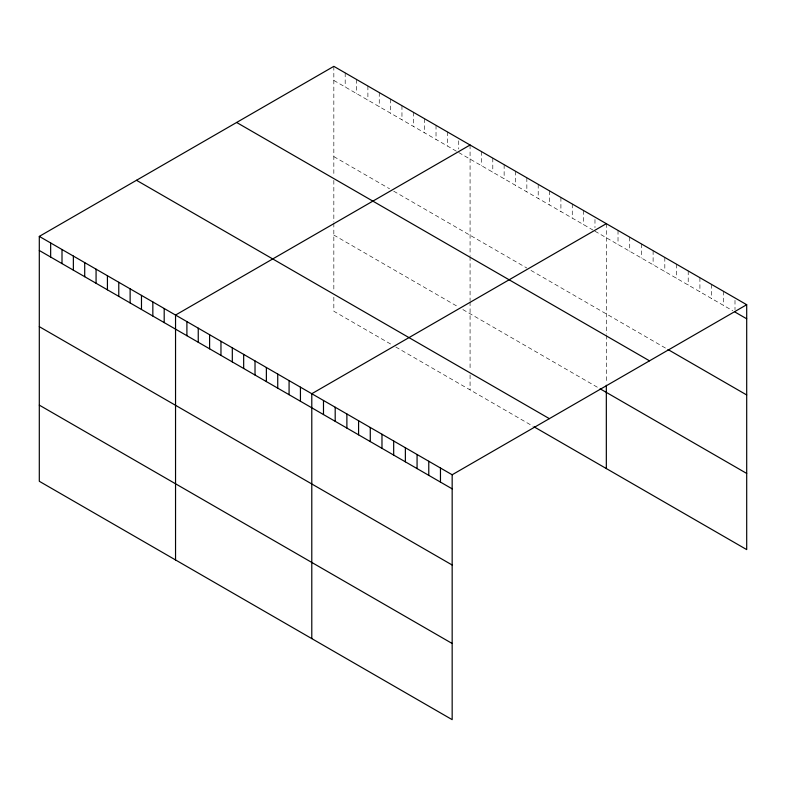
<?xml version="1.0" encoding="UTF-8"?>
<svg xmlns="http://www.w3.org/2000/svg" width="786" height="786" viewBox="0 0 786 786"><rect width="100%" height="100%" fill="white"/><g stroke="black" fill="none" stroke-linecap="round" stroke-linejoin="round"><path stroke-width="0.59" stroke-dasharray="3.93 2.95" d="M333.834 80.437L456.666 151.354M458.729 152.543L592.909 230.013M594.973 231.202L732.876 310.824M333.834 156.601L389.571 188.778M393.698 191.165L526.846 268.036M530.982 270.423L666.941 348.915M333.834 235.073L458.729 307.179M462.856 309.566L599.099 388.225M390.603 344.013L333.834 311.236L333.834 296.234M395.761 346.99L533.046 426.248M734.998 300.311L734.998 309.704M723.307 291.213L723.307 305.292M711.605 284.453L711.605 298.542M699.913 277.704L699.913 291.793M688.212 270.944L688.212 285.033M676.51 264.194L676.51 278.283M664.818 257.444L664.818 271.524M653.117 250.685L653.117 264.774M641.415 243.935L641.415 258.024M629.724 237.176L629.724 251.265M618.022 230.426L618.022 244.515M606.33 223.676L606.33 334.138M606.33 335.327L606.33 382.88M594.973 219.461L594.973 227.685M583.615 210.56L583.615 224.649M572.267 204.006L572.267 218.095M560.909 197.453L560.909 211.542M549.561 190.9L549.561 204.989M538.204 184.346L538.204 198.426M526.846 177.783L526.846 191.872M515.498 171.23L515.498 185.319M504.14 164.677L504.14 178.766M492.793 158.124L492.793 172.213M481.435 151.57L481.435 165.659M470.077 145.007L470.077 255.47M470.077 256.658L470.077 300.655M470.077 301.844L470.077 370.275M470.077 374.893L470.077 389.895M458.729 140.802L458.729 149.026M447.372 131.901L447.372 145.99M436.024 125.347L436.024 139.436M424.666 118.794L424.666 132.883M413.308 112.241L413.308 126.32M401.96 105.678L401.96 119.767M390.603 99.124L390.603 113.213M379.255 92.571L379.255 106.66M367.897 86.018L367.897 100.107M356.539 79.465L356.539 93.554M345.192 72.911L345.192 86.991M333.834 66.348L333.834 175.622M333.834 180.377L333.834 221.996M333.834 223.185L333.834 291.616"/><path stroke-width="1.18" d="M39.3 236.399L452.166 474.764L452.166 719.652L39.3 481.287L39.3 236.399L333.834 66.348L746.7 304.713L746.7 549.601L534.077 426.837M470.077 145.007L175.543 315.058L175.543 559.946M606.33 223.676L311.787 393.717L311.787 638.605M452.166 474.764L746.7 304.713M734.998 312.052L746.7 318.802M668.002 349.534L746.7 394.965M236.635 122.469L649.501 360.833M600.131 388.815L746.7 473.437M136.499 180.289L549.365 418.653M39.3 250.488L452.166 488.853M39.3 326.652L452.166 565.016M39.3 405.124L452.166 643.488M606.33 385.258L606.33 468.554M440.465 468.014L440.465 482.103M428.773 461.254L428.773 475.343M417.071 454.505L417.071 468.594M405.37 447.755L405.37 461.834M393.678 440.995L393.678 455.084M381.976 434.245L381.976 448.334M370.275 427.486L370.275 441.575M358.583 420.736L358.583 434.825M346.881 413.986L346.881 428.065M335.19 407.227L335.19 421.316M323.488 400.477L323.488 414.566M300.439 387.164L300.439 401.253M289.081 380.611L289.081 394.7M277.733 374.057L277.733 388.146M266.375 367.504L266.375 381.593M255.018 360.951L255.018 375.03M243.67 354.388L243.67 368.477M232.312 347.834L232.312 361.924M220.964 341.281L220.964 355.37M209.607 334.728L209.607 348.817M198.249 328.175L198.249 342.264M186.901 321.612L186.901 335.701M164.195 308.505L164.195 322.594M152.838 301.952L152.838 316.041M141.48 295.398L141.48 309.488M130.132 288.845L130.132 302.924M118.774 282.282L118.774 296.371M107.427 275.729L107.427 289.818M96.069 269.176L96.069 283.265M84.711 262.622L84.711 276.711M73.363 256.069L73.363 270.158M62.006 249.506L62.006 263.595M50.658 242.953L50.658 257.042"/></g></svg>
